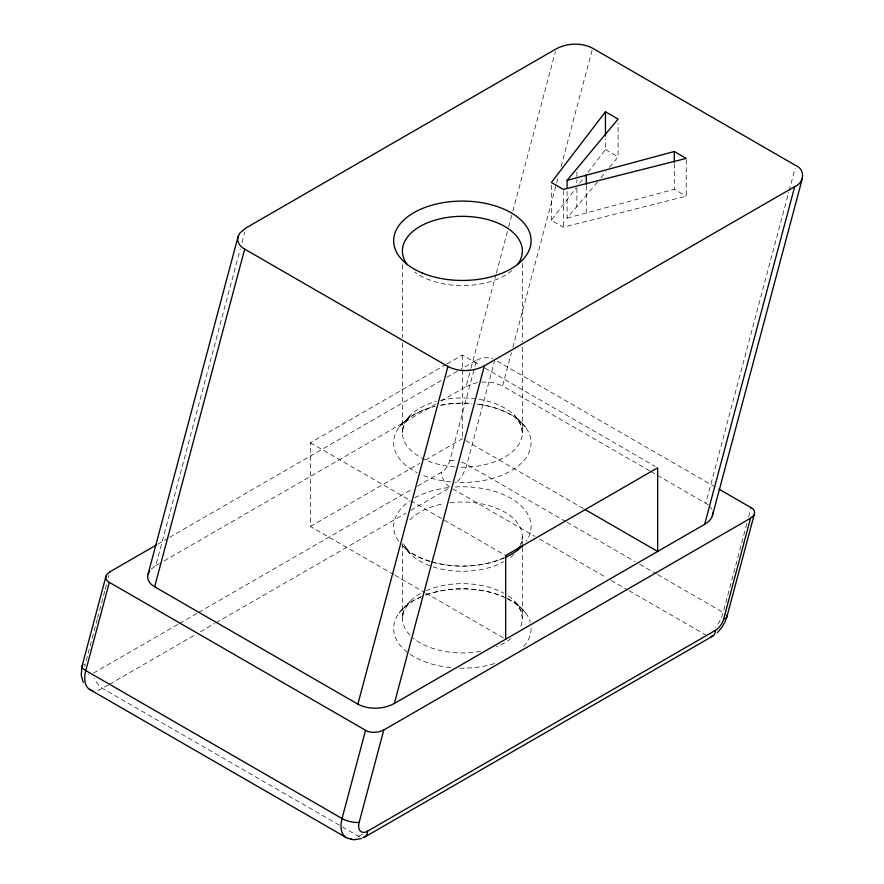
<?xml version="1.0" encoding="UTF-8"?>
<svg xmlns="http://www.w3.org/2000/svg" width="884" height="884" viewBox="0 0 884 884"><rect width="100%" height="100%" fill="white"/><g stroke="black" fill="none" stroke-linecap="round" stroke-linejoin="round"><path stroke-width="0.66" stroke-dasharray="4.42 3.31" d="M97.273 619.143L85.262 664.171A12.498 4.309 14.9 0 0 83.903 664.492M97.572 617.993L104.964 590.28M105.273 589.131L106.809 583.363M108.345 577.584L108.964 575.274M151.352 569.042L155.772 565.727L240.194 249.155M241.951 242.559L244.769 232.006M441.017 401.049L466.078 386.573L470.653 369.424M471.006 368.109L495.979 274.46M496.333 273.134L508.289 228.293M508.643 226.967L512.51 212.458M512.864 211.143L555.428 51.537M417.568 486.001L441.481 472.2A12.498 7.216 -60 0 0 449.79 460.686L474.266 368.893M474.94 366.374L476.62 360.086L461.083 369.048M494.852 359.755L466.929 464.487A24.995 14.431 -60 0 1 455.514 483.603M649.607 470.818L502.554 385.921L511.427 352.683M512.842 347.368L558.577 175.872M561.053 166.568L592.258 49.57M708.382 505.029L705.786 503.261L788.749 192.171M789.103 190.833L795.136 168.236M746.858 523.615L723.178 612.435A24.995 14.431 -60 0 1 715.532 627.452M748.626 516.985L751.102 507.703M519.527 547.163L522.035 540.234L522.356 536.654L522.356 546.179M686.227 159.75L686.227 196.16L563.351 227.177L551.362 220.26L576.324 187.607M579.65 183.264L584.644 176.734M587.971 172.38L605.452 149.529L605.452 138.744M597.496 181.971L567.086 218.138L567.086 189.828M600.932 177.783L606.081 171.496M609.518 167.308L618.104 156.833L618.104 123.119M393.745 574.578L310.394 526.455L310.394 442.785L445.757 364.639M446.939 363.954L462.376 355.048L480.233 365.357M157.672 544.224L168.424 538.024M169.618 537.328L441.978 380.087M446.752 377.324L459.89 369.744M155.772 565.727L159.352 563.661M164.126 560.909L436.243 403.8M310.394 526.455L419.635 463.393M425.569 459.956L462.376 438.707L583.827 508.83M93.56 673.067L178.458 624.06M179.651 623.364L197.585 613.01M198.778 612.325L412.795 488.764M108.378 684.923L102.4 688.371A24.995 14.431 -60 0 1 96.665 690.581M109.572 684.227L195.662 634.535M200.436 631.773L214.79 623.485M215.983 622.8L406.087 513.04M410.861 510.278L450.321 487.504M362.241 834.242L358.65 836.319A24.995 14.431 -60 0 1 356.793 837.281M466.078 386.573L471.813 384.021L478.332 382.429M421.016 596.954L413.778 600.435L405.745 606.004L399.303 612.722L409.933 601.485L403.668 611.187L402.397 618.281L402.397 542.102M503.736 557.992C481.018 567.572 454.796 568.456 431.193 561.627M567.086 218.138L674.293 189.275L686.227 196.16M426.022 594.965C451.768 586.125 481.316 586.589 506.145 598.114M440.365 405.402L448.287 403.955L462.376 403.104L471.338 403.645M481.725 382.032L493.062 382.573L502.554 385.921M429.9 561.218C419.591 558.147 409.336 553.218 402.065 545.096M507.35 598.689L519.007 606.004L525.45 612.722L514.819 601.485L521.085 611.187L522.356 618.281L522.356 547.539M605.452 149.529L618.104 156.833M497.239 361.136L715.355 487.062M484.996 368.109L655.276 466.409M650.801 471.503L705.786 503.261M565.848 521.604L466.929 464.487A12.498 4.309 14.9 0 0 460.741 461.912M567.042 522.289L634.977 561.517M639.751 564.268L656.436 573.893M657.63 574.589L723.178 612.435A12.498 4.309 14.9 0 1 723.941 612.899M452.707 488.874L534.942 536.356M539.715 539.107L606.457 577.65M611.22 580.401L627.905 590.037M629.099 590.722L706.57 635.452M310.394 442.785L505.67 555.539M394.938 575.263L424.707 592.457M425.889 593.142L505.67 639.198M401.955 545.03L409.933 553.461L403.668 543.759A59.979 34.631 0 0 0 444.608 569.738A59.979 34.631 0 0 0 503.825 561.694M710.515 507.162L711.929 509.405M674.293 163.662L674.293 189.275M586.291 185.574L586.291 212.536M576.898 172.06L576.898 182.844M576.898 188.237L576.898 207.11M563.351 190.778L563.351 227.177M551.362 185.198L551.362 220.26M522.356 263.355L522.356 341.776M522.356 347.279L522.356 432.585L521.085 425.491L514.819 415.778L525.45 427.027C513.516 412.441 494.476 406.507 476.454 403.955A68.731 39.681 0 0 1 530.278 448.917A68.731 39.681 0 0 1 455.282 482.255M462.376 355.048L462.376 368.761M462.376 370.131L462.376 438.707M402.397 264.725L402.397 337.655M402.397 343.158L402.397 432.585L403.668 425.491L409.933 415.778L399.303 427.027C408.209 415.955 421.657 409.988 435.083 406.375A68.731 39.681 0 0 0 417.16 472.675M476.83 360.197A12.94 7.47 0 0 1 492.808 358.705M449.525 487.007A12.498 7.216 60 0 1 441.481 472.2M449.79 460.686A12.498 4.309 14.9 0 1 455.768 460.807M359.445 836.739A12.498 7.216 60 0 1 358.65 836.319L102.4 688.371A12.498 7.216 60 0 1 94.555 678.326M88.643 674.183A12.498 7.216 -60 0 1 88.113 674.039M84.798 666.624A12.498 7.216 -60 0 1 85.063 665M511.803 270.592A59.979 34.631 0 0 1 414.585 271.896M440.773 400.275A59.979 34.631 0 0 1 521.56 426.95A59.979 34.631 0 0 1 459.89 467.183M454.951 466.951A59.979 34.631 0 0 1 403.226 438.331A59.979 34.631 0 0 1 435.878 401.513M508.433 596.092A59.979 34.631 0 0 1 519.527 628.789M510.996 638.568A59.979 34.631 0 0 1 496.366 646.823M480.576 651.287A59.979 34.631 0 0 1 412.95 637.905M409.933 635.088A59.979 34.631 0 0 1 421.911 592.722M426.132 590.689A59.979 34.631 0 0 1 503.825 593.252M450.089 502.764A59.979 34.631 0 0 1 521.085 543.759M513.869 554.423A59.979 34.631 0 0 1 508.433 558.843M409.933 519.858A59.979 34.631 0 0 1 444.177 503.659M531.107 628.491A68.731 39.681 0 0 1 522.466 647.74M494.543 663.553A68.731 39.681 0 0 1 460.012 668.149M450.608 667.586A68.731 39.681 0 0 1 395.513 637.684A68.731 39.681 0 0 1 421.348 596.656M425.624 594.954A68.731 39.681 0 0 1 503.394 596.656M507.582 598.601A68.731 39.681 0 0 1 530.278 622.369M455.282 486.985A68.731 39.681 0 0 1 526.113 541.295M505.427 557.384A68.731 39.681 0 0 1 402.275 545.715M398.64 541.295A68.731 39.681 0 0 1 409.601 501.029M414.883 497.769A68.731 39.681 0 0 1 448.287 487.614M450.608 481.879A68.731 39.681 0 0 1 421.348 474.631M441.525 404.983A68.731 39.681 0 0 1 471.813 403.48"/><path stroke-width="1.33" d="M81.98 666.591L81.195 675.265L83.251 682.404M106.025 576.059L82.157 665.718M238.094 236.547C236.359 241.741 240.271 246.791 244.691 249.111L447.923 366.451C459.116 372.308 473.338 371.689 484.399 365.788L794.705 186.635C804.053 183.165 805.722 169.529 795.843 165.573L592.611 48.244C581.418 42.377 567.185 42.996 556.135 48.896L245.818 228.05L240.017 232.934L238.094 236.547L148.037 574.224C146.313 579.418 150.225 584.479 154.634 586.788L357.865 704.128C369.07 709.985 383.291 709.377 394.352 703.476L704.659 524.322C708.968 521.891 713.3 517.56 712.736 512.212M154.634 586.788L244.691 249.111M357.865 704.128L447.923 366.451M715.41 630.347L367.49 831.214A12.498 7.216 -60 0 1 359.18 822.319L383.811 729.963L750.538 518.234L723.709 618.833A12.498 7.216 -60 0 1 715.41 630.347A12.498 7.216 60 0 1 710.625 636.646M394.352 703.476L484.399 365.788M704.659 524.322L794.705 186.635M802.44 178.137L712.394 515.825M754.406 513.991L726.991 616.424L724.792 622.347L721.466 627.916L717.355 632.646M148.037 574.224L149.263 571.605M149.374 571.429L149.838 570.777M567.086 180.38L618.104 119.075L605.452 111.771L551.362 182.502L563.351 189.43L686.227 158.402L674.293 151.518L567.086 180.38L567.086 188.48M109.892 571.815L156.479 544.92M364.893 836.938L712.813 636.071M361.313 838.507L354.031 839.8L350.661 839.082M718.924 489.128L751.102 507.703M585.02 509.516L657.652 551.45L657.652 467.791L505.67 555.539L505.67 639.198M89.361 689.266L345.611 837.214M674.293 151.518L674.293 162.302M605.452 111.771L605.452 136.048M586.291 174.789L586.291 184.226M751.323 507.593A12.94 7.47 0 0 1 750.35 518.112M383.601 729.852A12.94 7.47 0 0 1 365.379 730.416M367.49 831.214A12.498 7.216 60 0 1 362.705 837.524M109.108 582.457A12.94 7.47 0 0 1 110.08 571.937M92.798 690.647A24.995 14.431 -60 0 1 85.792 670.58A12.498 4.309 14.9 0 1 82.82 665.011M350.948 838.728A24.995 14.431 -60 0 1 342.042 818.518L85.792 670.58L109.318 582.346L365.567 730.283L342.042 818.518A12.498 4.309 14.9 0 0 359.18 822.319M726.305 614.921A12.498 4.309 14.9 0 1 723.709 618.833M407.325 264.725A59.979 34.631 0 0 1 462.376 216.337A59.979 34.631 0 0 1 517.427 264.725M519.527 547.163A59.979 34.631 0 0 1 517.427 550.412M522.466 545.715A68.731 39.681 0 0 1 506.41 556.92M422.044 272.902A68.731 39.681 0 0 0 530.743 244.868A68.731 39.681 0 0 0 434.342 204.535A68.731 39.681 0 0 0 422.044 272.902"/></g></svg>
